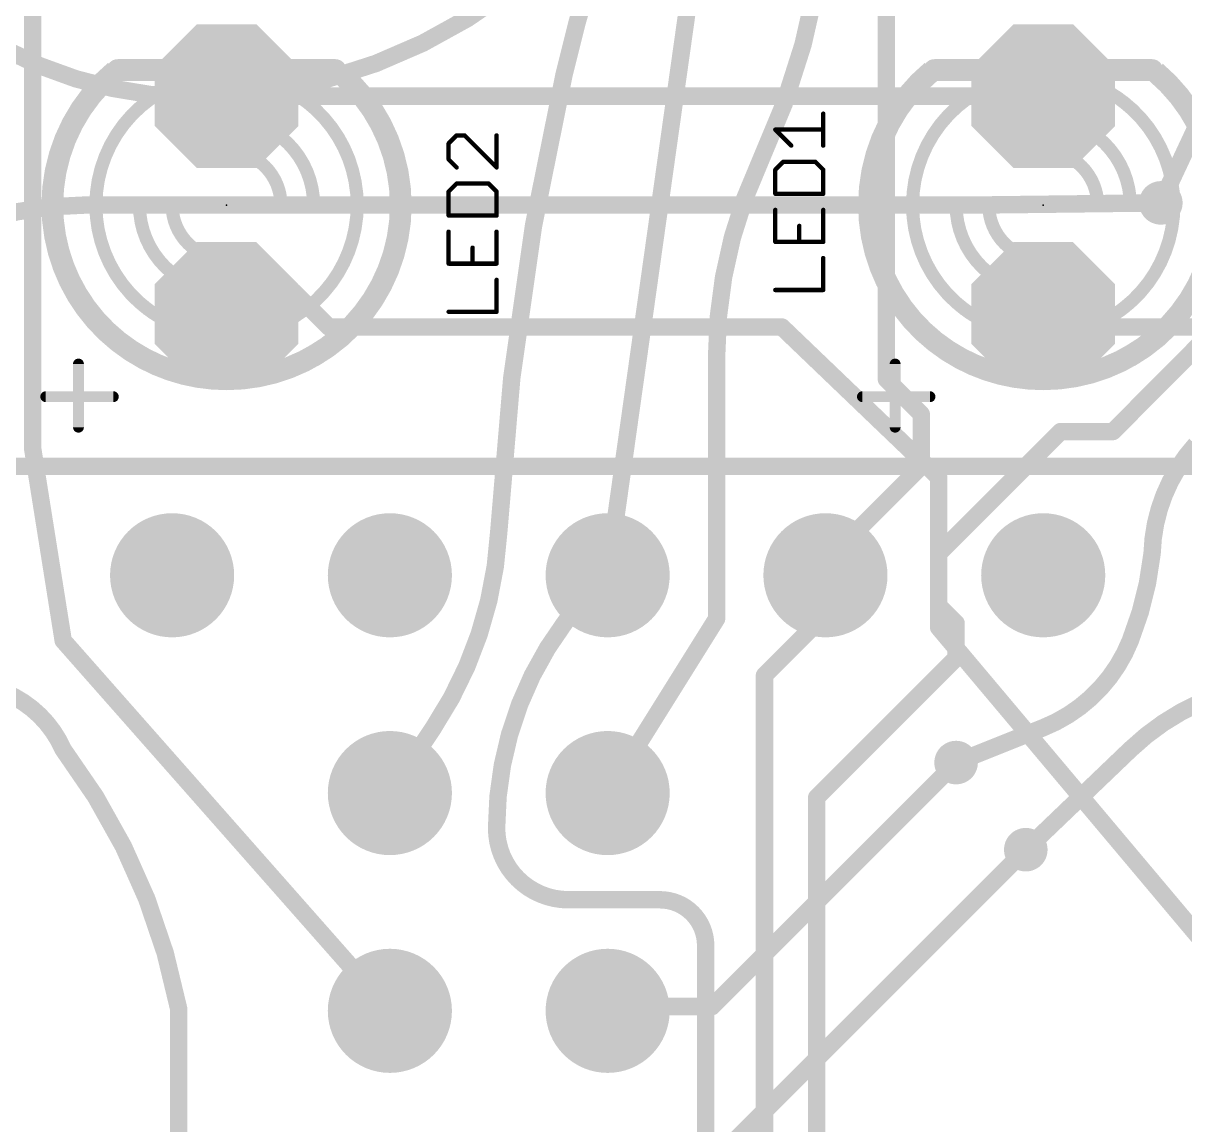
# Model space of a CAD drawing. Extents: x 0 to 40.9, y -0.1 to 59.7.
# Drawn here: x 13.5 to 27.05, y 27.88 to 40.73 of the extents above; entities that cross this region are included whole.
import ezdxf

# ---------------------------------------------------------------- set-up
doc = ezdxf.new("R2010")
doc.units = 0
for name, color, linetype in [('1', 22, 'CONTINUOUS'), ('16', 175, 'CONTINUOUS'), ('17', 82, 'CONTINUOUS'), ('18', 82, 'CONTINUOUS'), ('21', 253, 'CONTINUOUS'), ('23', 7, 'CONTINUOUS'), ('25', 253, 'CONTINUOUS'), ('51', 253, 'CONTINUOUS')]:
    doc.layers.add(name, color=color, linetype=linetype)

# ---------------------------------------------------------------- blocks, each defined once
blk = doc.blocks.new('OCTAGONP')
at = {"const_width": 0.5}
blk.add_lwpolyline([(-0.25, -0.1036), (-0.25, 0.1036), (-0.1036, 0.25), (0.1036, 0.25), (0.25, 0.1036), (0.25, -0.1036), (0.1036, -0.25), (-0.1036, -0.25), (-0.25, -0.1036), (-0.25, 0.1036)], dxfattribs=at)
blk = doc.blocks.new('ROUNDP')
at = {"const_width": 0.5}
blk.add_lwpolyline([(0, -0.25, 1), (0, 0.25, 1), (0, -0.25)], format="xyb", dxfattribs=at)
blk = doc.blocks.new('ROUNDV')
at = {"const_width": 0.5}
blk.add_lwpolyline([(0, -0.25, 1), (0, 0.25, 1), (0, -0.25)], format="xyb", dxfattribs=at)

msp = doc.modelspace()

# ---------------------------------------------------------------- linework, layer by layer
at = {"layer": '1'}
for points, const_width in [([(11.6332, 41.8846, 0.2624), (15.875, 39.878)], 0.2032), ([(15.875, 39.878, 0.17), (19.6342, 41.5036)], 0.2032), ([(15.875, 39.9288, 1), (15.875, 39.8272)], 0.1016), ([(15.8714, 39.9287, 1), (15.8786, 39.8273)], 0.1016), ([(15.8786, 39.8273, 1), (15.8714, 39.9287)], 0.1016), ([(25.4, 39.8272, 1), (25.4, 39.9288)], 0.1016), ([(14.224, 38.608, 0.4142), (10.16, 34.544)], 0.2032), ([(14.224, 38.6588, 1), (14.224, 38.5572)], 0.1016), ([(14.224, 38.5572, 1), (14.224, 38.6588)], 0.1016), ([(24.612, 38.6588, 1), (24.6132, 38.5572)], 0.1016), ([(24.6126, 38.5572, 1), (24.6126, 38.6588)], 0.1016), ([(26.7722, 38.5826, 1), (26.771, 38.6842)], 0.1016), ([(16.256, 37.6428, 1), (16.256, 37.5412)], 0.1016), ([(16.2919, 37.5561, 1), (16.2201, 37.6279)], 0.1016), ([(16.6983, 37.6279, 1), (16.6265, 37.5561)], 0.1016), ([(16.6624, 37.5412, 1), (16.6624, 37.6428)], 0.1016), ([(15.861, 37.3868, 1), (15.889, 37.2892)], 0.1016), ([(16.0169, 37.4247, 1), (16.0887, 37.3529)], 0.1016), ([(16.0668, 37.34, 1), (16.0388, 37.4376)], 0.1016), ([(25.4508, 37.338, 1), (25.3492, 37.338)], 0.1016), ([(17.0688, 37.2364, 1), (17.0688, 37.1348)], 0.1016), ([(17.0329, 37.1497, 1), (17.1047, 37.2215)], 0.1016), ([(22.3871, 37.2223, 1), (22.3169, 37.1489)], 0.1016), ([(22.352, 37.1348, 1), (22.352, 37.2364)], 0.1016), ([(25.4, 37.2364, 1), (25.4, 37.1348)], 0.1016), ([(25.3492, 37.1856, 1), (25.4508, 37.1856)], 0.1016), ([(24.2316, 35.433, 1), (24.13, 35.433)], 0.1016), ([(24.1457, 35.3963, 1), (24.2159, 35.4697)], 0.1016), ([(24.2197, 33.7131, 1), (24.1419, 33.6477)], 0.1016), ([(24.13, 33.6804, 1), (24.2316, 33.6804)], 0.1016), ([(24.4199, 32.0697, 1), (24.3481, 32.1415)], 0.1016), ([(25.2327, 31.0537, 1), (25.1609, 31.1255)], 0.1016), ([(20.32, 29.3116, 1), (20.32, 29.21)], 0.1016), ([(20.3708, 29.2608, 1), (20.2692, 29.2608)], 0.1016), ([(21.5033, 29.2967, 1), (21.5751, 29.2249)], 0.1016), ([(21.5392, 29.21, 1), (21.5392, 29.3116)], 0.1016), ([(20.2692, 29.21, 1), (20.3708, 29.21)], 0.1016)]:
    msp.add_lwpolyline(points, format="xyb", dxfattribs=dict(at, const_width=const_width))
at = {"layer": '1', "const_width": 0.2032}
for points in [[(25.4, 39.878), (15.875, 39.878)], [(14.224, 38.608), (24.6126, 38.608)], [(24.6126, 38.608), (26.7716, 38.6334)], [(16.0528, 37.3888), (16.256, 37.592)], [(16.256, 37.592), (16.6624, 37.592)], [(16.6624, 37.592), (17.0688, 37.1856)], [(16.0528, 37.3888), (15.875, 37.338)], [(25.4, 37.1856), (25.4, 37.338)], [(22.352, 37.1856), (17.0688, 37.1856)], [(24.1808, 35.433), (22.352, 37.1856)], [(25.4, 37.1856), (27.432, 37.1856)], [(24.1808, 33.6804), (24.1808, 35.433)], [(27.94, 29.21), (24.1808, 33.6804)], [(24.384, 32.1056), (21.5392, 29.2608)], [(25.1968, 31.0896), (20.9296, 26.8224)], [(21.5392, 29.2608), (20.32, 29.2608)], [(20.32, 29.2608), (20.32, 29.21)]]:
    msp.add_lwpolyline(points, dxfattribs=at)
at = {"layer": '16', "const_width": 0.2032}
for points in [[(13.6144, 35.7632), (13.6144, 44.5008)], [(20.32, 34.29), (21.59, 43.307)], [(26.7716, 38.6334), (28.8036, 42.9768)], [(23.5712, 42.4688), (23.5712, 36.576)], [(26.2128, 35.9664), (30.4546, 40.2336)], [(21.59, 33.782), (21.59, 36.83)], [(23.5712, 36.576), (23.9776, 36.1696)], [(23.9776, 36.1696), (23.9776, 35.56)], [(25.6032, 35.9664), (24.1808, 34.544)], [(25.6032, 35.9664), (26.2128, 35.9664)], [(13.97, 33.528), (13.6144, 35.7632)], [(23.9776, 35.56), (22.9616, 34.544)], [(22.9616, 34.544), (22.9616, 34.3408)], [(24.1808, 34.544), (24.1808, 33.9344)], [(22.9616, 34.3408), (22.86, 34.29)], [(22.7584, 34.1376), (22.86, 34.29)], [(22.7584, 34.1376), (22.7584, 33.7312)], [(24.1808, 33.9344), (24.384, 33.7312)], [(20.32, 31.75), (21.59, 33.782)], [(22.7584, 33.7312), (22.1488, 33.1216)], [(24.384, 33.7312), (24.384, 33.3248)], [(17.78, 29.21), (13.97, 33.528)], [(24.384, 33.3248), (22.7584, 31.6992)], [(22.1488, 33.1216), (22.1488, 12.5984)], [(17.78, 31.75), (18.288, 32.512)], [(24.384, 32.1056), (25.4, 32.512)], [(25.1968, 31.0896), (26.416, 32.258)], [(22.7584, 31.6992), (22.7584, 24.7904)], [(20.9296, 30.5054), (19.8628, 30.5054)], [(21.463, 20.193), (21.463, 29.972)], [(15.3162, 29.2354), (15.3162, 26.3906)]]:
    msp.add_lwpolyline(points, dxfattribs=at)
at = {"layer": '16'}
for points, const_width in [([(20.32, 41.91, 0.025), (19.812, 40.132)], 0.2032), ([(22.098, 39.116, 0.0858), (22.86, 41.91)], 0.2032), ([(19.812, 40.132, 0.0432), (19.05, 34.798)], 0.2032), ([(19.7625, 40.1435, 1), (19.8615, 40.1205)], 0.1016), ([(19.8615, 40.1205, 1), (19.7625, 40.1435)], 0.1016), ([(22.098, 39.116, 0.1098), (21.59, 36.83)], 0.2032), ([(22.052, 39.1375, 1), (22.144, 39.0945)], 0.1016), ([(22.144, 39.0945, 1), (22.052, 39.1375)], 0.1016), ([(26.7256, 38.6549, 1), (26.8176, 38.6119)], 0.1016), ([(21.6408, 36.83, 1), (21.5392, 36.83)], 0.1016), ([(21.5392, 36.83, 1), (21.6408, 36.83)], 0.1016), ([(23.6071, 36.6119, 1), (23.5353, 36.5401)], 0.1016), ([(23.5204, 36.576, 1), (23.622, 36.576)], 0.1016), ([(24.0284, 36.1696, 1), (23.9268, 36.1696)], 0.1016), ([(23.9417, 36.1337, 1), (24.0135, 36.2055)], 0.1016), ([(25.6032, 36.0172, 1), (25.6032, 35.9156)], 0.1016), ([(25.6391, 35.9305, 1), (25.5673, 36.0023)], 0.1016), ([(26.1768, 36.0022, 1), (26.2488, 35.9306)], 0.1016), ([(26.2128, 35.9156, 1), (26.2128, 36.0172)], 0.1016), ([(27.178, 35.814, 0.179), (26.67, 34.544)], 0.2032), ([(13.6646, 35.7712, 1), (13.5642, 35.7552)], 0.1016), ([(13.5636, 35.7632, 1), (13.6652, 35.7632)], 0.1016), ([(24.0135, 35.5241, 1), (23.9417, 35.5959)], 0.1016), ([(23.9268, 35.56, 1), (24.0284, 35.56)], 0.1016), ([(18.288, 32.512, 0.1339), (19.05, 34.798)], 0.2032), ([(18.9993, 34.8008, 1), (19.1007, 34.7952)], 0.1016), ([(19.1007, 34.7952, 1), (18.9993, 34.8008)], 0.1016), ([(23.0124, 34.544, 1), (22.9108, 34.544)], 0.1016), ([(22.9257, 34.5799, 1), (22.9975, 34.5081)], 0.1016), ([(24.2316, 34.544, 1), (24.13, 34.544)], 0.1016), ([(24.1449, 34.5799, 1), (24.2167, 34.5081)], 0.1016), ([(26.416, 33.528, 0.0679), (26.67, 34.544)], 0.2032), ([(26.6192, 34.5453, 1), (26.7208, 34.5427)], 0.1016), ([(26.7205, 34.5385, 1), (26.6195, 34.5495)], 0.1016), ([(22.9843, 34.2954, 1), (22.9389, 34.3862)], 0.1016), ([(20.32, 34.29, 0.2101), (19.0246, 31.3436)], 0.2032), ([(20.2697, 34.2971, 1), (20.3703, 34.2829)], 0.1016), ([(20.3543, 34.2526, 1), (20.2857, 34.3274)], 0.1016), ([(22.8373, 34.3354, 1), (22.8827, 34.2446)], 0.1016), ([(22.9023, 34.2618, 1), (22.8177, 34.3182)], 0.1016), ([(22.9108, 34.3408, 1), (23.0124, 34.3408)], 0.1016), ([(22.8092, 34.1376, 1), (22.7076, 34.1376)], 0.1016), ([(22.7161, 34.1658, 1), (22.8007, 34.1094)], 0.1016), ([(24.2167, 33.9703, 1), (24.1449, 33.8985)], 0.1016), ([(21.6331, 33.7551, 1), (21.5469, 33.8089)], 0.1016), ([(24.13, 33.9344, 1), (24.2316, 33.9344)], 0.1016), ([(21.5392, 33.782, 1), (21.6408, 33.782)], 0.1016), ([(22.7076, 33.7312, 1), (22.8092, 33.7312)], 0.1016), ([(22.7943, 33.6953, 1), (22.7225, 33.7671)], 0.1016), ([(24.4348, 33.7312, 1), (24.3332, 33.7312)], 0.1016), ([(24.3481, 33.6953, 1), (24.4199, 33.7671)], 0.1016), ([(14.0081, 33.5616, 1), (13.9319, 33.4944)], 0.1016), ([(25.4, 32.512, 0.2053), (26.416, 33.528)], 0.2032), ([(26.3688, 33.5469, 1), (26.4632, 33.5091)], 0.1016), ([(26.4632, 33.5091, 1), (26.3688, 33.5469)], 0.1016), ([(13.9198, 33.52, 1), (14.0202, 33.536)], 0.1016), ([(24.3332, 33.3248, 1), (24.4348, 33.3248)], 0.1016), ([(24.4199, 33.2889, 1), (24.3481, 33.3607)], 0.1016), ([(22.1996, 33.1216, 1), (22.098, 33.1216)], 0.1016), ([(22.1129, 33.1575, 1), (22.1847, 33.0857)], 0.1016), ([(13.97, 32.258, 0.3168), (12.7, 33.02)], 0.2032), ([(27.94, 33.02, 0.1514), (26.416, 32.258)], 0.2032), ([(18.2457, 32.5402, 1), (18.3303, 32.4838)], 0.1016), ([(18.3303, 32.4838, 1), (18.2457, 32.5402)], 0.1016), ([(25.3811, 32.5592, 1), (25.4189, 32.4648)], 0.1016), ([(25.4189, 32.4648, 1), (25.3811, 32.5592)], 0.1016), ([(15.3162, 29.2354, 0.1143), (13.97, 32.258)], 0.2032), ([(14.0105, 32.2886, 1), (13.9295, 32.2274)], 0.1016), ([(13.9236, 32.2374, 1), (14.0164, 32.2786)], 0.1016), ([(26.3809, 32.2947, 1), (26.4511, 32.2213)], 0.1016), ([(26.4511, 32.2213, 1), (26.3809, 32.2947)], 0.1016), ([(24.3651, 32.1528, 1), (24.4029, 32.0584)], 0.1016), ([(17.7377, 31.7782, 1), (17.8223, 31.7218)], 0.1016), ([(20.2769, 31.7769, 1), (20.3631, 31.7231)], 0.1016), ([(22.8092, 31.6992, 1), (22.7076, 31.6992)], 0.1016), ([(22.7225, 31.7351, 1), (22.7943, 31.6633)], 0.1016), ([(19.0246, 31.3436, 0.4142), (19.8628, 30.5054)], 0.2032), ([(19.0754, 31.3436, 1), (18.9738, 31.3436)], 0.1016), ([(18.9738, 31.3436, 1), (19.0754, 31.3436)], 0.1016), ([(25.1617, 31.1263, 1), (25.2319, 31.0529)], 0.1016), ([(19.8628, 30.5562, 1), (19.8628, 30.4546)], 0.1016), ([(19.8628, 30.4546, 1), (19.8628, 30.5562)], 0.1016), ([(21.463, 29.972, 0.4142), (20.9296, 30.5054)], 0.2032), ([(20.9296, 30.5562, 1), (20.9296, 30.4546)], 0.1016), ([(20.9296, 30.4546, 1), (20.9296, 30.5562)], 0.1016), ([(21.5138, 29.972, 1), (21.4122, 29.972)], 0.1016), ([(21.4122, 29.972, 1), (21.5138, 29.972)], 0.1016), ([(15.367, 29.2354, 1), (15.2654, 29.2354)], 0.1016), ([(15.2663, 29.2257, 1), (15.3661, 29.2451)], 0.1016), ([(17.7419, 29.1764, 1), (17.8181, 29.2436)], 0.1016)]:
    msp.add_lwpolyline(points, format="xyb", dxfattribs=dict(at, const_width=const_width))
at = {"layer": '21'}
for points, const_width in [([(14.5741, 40.169, 0.2226), (13.843, 38.608)], 0.254), ([(17.907, 38.608, 0.2206), (17.1876, 40.1592)], 0.254), ([(24.0991, 40.169, 0.2226), (23.368, 38.608)], 0.254), ([(27.432, 38.608, 0.2206), (26.7126, 40.1592)], 0.254), ([(14.9892, 39.8481, 0.2422), (14.351, 38.608)], 0.1524), ([(17.399, 38.608, 0.2315), (16.8106, 39.811)], 0.1524), ([(24.5142, 39.8481, 0.2422), (23.876, 38.608)], 0.1524), ([(26.924, 38.608, 0.2315), (26.3356, 39.811)], 0.1524), ([(13.843, 38.608, 0.277), (14.9188, 36.8151)], 0.254), ([(14.351, 38.608, 0.2361), (14.9606, 37.3888)], 0.1524), ([(16.8106, 37.405, 0.2315), (17.399, 38.608)], 0.1524), ([(16.8832, 36.8437, 0.2691), (17.907, 38.608)], 0.254), ([(23.368, 38.608, 0.277), (24.4438, 36.8151)], 0.254), ([(23.876, 38.608, 0.2361), (24.4856, 37.3888)], 0.1524), ([(26.3356, 37.405, 0.2315), (26.924, 38.608)], 0.1524), ([(26.4082, 36.8437, 0.2691), (27.432, 38.608)], 0.254), ([(14.1796, 36.7538, 1), (14.116, 36.7538)], 0.0635), ([(23.7046, 36.7538, 1), (23.6411, 36.7538)], 0.0635), ([(13.7668, 36.4046, 1), (13.7668, 36.3411)], 0.0635), ([(14.5542, 36.3411, 1), (14.5542, 36.4046)], 0.0635), ([(23.2918, 36.4046, 1), (23.2918, 36.3411)], 0.0635), ([(24.0792, 36.3411, 1), (24.0792, 36.4046)], 0.0635), ([(14.116, 36.0172, 1), (14.1796, 36.0172)], 0.0635), ([(23.6411, 36.0172, 1), (23.7046, 36.0172)], 0.0635)]:
    msp.add_lwpolyline(points, format="xyb", dxfattribs=dict(at, const_width=const_width))
for points, const_width in [([(14.1478, 36.0172), (14.1478, 36.7538)], 0.127), ([(23.6728, 36.0172), (23.6728, 36.7538)], 0.127), ([(14.5542, 36.3728), (13.7668, 36.3728)], 0.127), ([(24.0792, 36.3728), (23.2918, 36.3728)], 0.127), ([(11.43, 35.56), (29.21, 35.56)], 0.2032)]:
    msp.add_lwpolyline(points, dxfattribs=dict(at, const_width=const_width))
at = {"layer": '23'}
for p in [(15.875, 38.608), (25.4, 38.608)]:
    msp.add_point(p, dxfattribs=at)
at = {"layer": '25', "const_width": 0.0508}
for points in [[(22.8346, 39.3013), (22.8346, 39.6742)], [(18.5585, 39.4202), (18.4653, 39.327)], [(18.6517, 39.4202), (18.5585, 39.4202)], [(19.0246, 39.0473), (18.6517, 39.4202)], [(19.0246, 39.4202), (19.0246, 39.0473)], [(22.4618, 39.3013), (22.2753, 39.4878)], [(22.2753, 39.4878), (22.8346, 39.4878)], [(18.4653, 39.327), (18.4653, 39.1405)], [(18.4653, 39.1405), (18.5585, 39.0473)], [(22.3685, 39.1129), (22.2753, 39.0197)], [(22.2753, 39.0197), (22.2753, 38.74)], [(22.7414, 39.1129), (22.3685, 39.1129)], [(22.8346, 39.0197), (22.7414, 39.1129)], [(22.8346, 38.74), (22.8346, 39.0197)], [(18.5585, 38.8589), (18.4653, 38.7657)], [(18.9314, 38.8589), (18.5585, 38.8589)], [(19.0246, 38.7657), (18.9314, 38.8589)], [(18.4653, 38.7657), (18.4653, 38.486)], [(19.0246, 38.486), (19.0246, 38.7657)], [(22.2753, 38.74), (22.8346, 38.74)], [(18.4653, 38.486), (19.0246, 38.486)], [(22.2753, 38.5516), (22.2753, 38.1787)], [(22.8346, 38.1787), (22.8346, 38.5516)], [(22.555, 38.1787), (22.555, 38.3651)], [(18.4653, 38.2976), (18.4653, 37.9247)], [(19.0246, 37.9247), (19.0246, 38.2976)], [(22.2753, 38.1787), (22.8346, 38.1787)], [(18.745, 37.9247), (18.745, 38.1111)], [(18.4653, 37.9247), (19.0246, 37.9247)], [(22.8346, 37.6174), (22.8346, 37.9903)], [(19.0246, 37.3634), (19.0246, 37.7362)], [(22.2753, 37.6174), (22.8346, 37.6174)], [(18.4653, 37.3634), (19.0246, 37.3634)]]:
    msp.add_lwpolyline(points, dxfattribs=at)
at = {"layer": '25', "const_width": 0.0254}
for points in [[(22.8473, 39.6742, 1), (22.8219, 39.6742)], [(18.5585, 39.4329, 1), (18.5585, 39.4075)], [(18.5675, 39.4112, 1), (18.5496, 39.4292)], [(18.6607, 39.4292, 1), (18.6428, 39.4112)], [(18.6517, 39.4075, 1), (18.6517, 39.4329)], [(19.0373, 39.4202, 1), (19.0119, 39.4202)], [(22.2753, 39.5005, 1), (22.2753, 39.4751)], [(22.2843, 39.4967, 1), (22.2663, 39.4788)], [(22.8346, 39.4751, 1), (22.8346, 39.5005)], [(18.478, 39.327, 1), (18.4526, 39.327)], [(18.4563, 39.3359, 1), (18.4743, 39.318)], [(22.4528, 39.2923, 1), (22.4707, 39.3103)], [(22.8219, 39.3013, 1), (22.8473, 39.3013)], [(18.4743, 39.1495, 1), (18.4563, 39.1316)], [(18.4526, 39.1405, 1), (18.478, 39.1405)], [(18.5496, 39.0383, 1), (18.5675, 39.0563)], [(19.0119, 39.0473, 1), (19.0373, 39.0473)], [(19.0156, 39.0383, 1), (19.0336, 39.0563)], [(22.288, 39.0197, 1), (22.2626, 39.0197)], [(22.2663, 39.0286, 1), (22.2843, 39.0107)], [(22.3685, 39.1256, 1), (22.3685, 39.1002)], [(22.3775, 39.1039, 1), (22.3596, 39.1218)], [(22.7504, 39.1218, 1), (22.7324, 39.1039)], [(22.7414, 39.1002, 1), (22.7414, 39.1256)], [(22.8473, 39.0197, 1), (22.8219, 39.0197)], [(22.8256, 39.0107, 1), (22.8436, 39.0286)], [(18.5585, 38.8716, 1), (18.5585, 38.8462)], [(18.5675, 38.8499, 1), (18.5496, 38.8678)], [(18.9404, 38.8678, 1), (18.9224, 38.8499)], [(18.9314, 38.8462, 1), (18.9314, 38.8716)], [(18.478, 38.7657, 1), (18.4526, 38.7657)], [(18.4563, 38.7746, 1), (18.4743, 38.7567)], [(19.0373, 38.7657, 1), (19.0119, 38.7657)], [(19.0156, 38.7567, 1), (19.0336, 38.7746)], [(22.2753, 38.7527, 1), (22.2753, 38.7273)], [(22.2626, 38.74, 1), (22.288, 38.74)], [(22.8219, 38.74, 1), (22.8473, 38.74)], [(22.8346, 38.7273, 1), (22.8346, 38.7527)], [(18.4653, 38.4987, 1), (18.4653, 38.4733)], [(18.4526, 38.486, 1), (18.478, 38.486)], [(19.0119, 38.486, 1), (19.0373, 38.486)], [(19.0246, 38.4733, 1), (19.0246, 38.4987)], [(22.288, 38.5516, 1), (22.2626, 38.5516)], [(22.8473, 38.5516, 1), (22.8219, 38.5516)], [(22.5677, 38.3651, 1), (22.5423, 38.3651)], [(18.478, 38.2976, 1), (18.4526, 38.2976)], [(19.0373, 38.2976, 1), (19.0119, 38.2976)], [(22.2753, 38.1914, 1), (22.2753, 38.166)], [(22.8346, 38.166, 1), (22.8346, 38.1914)], [(18.7577, 38.1111, 1), (18.7323, 38.1111)], [(22.2626, 38.1787, 1), (22.288, 38.1787)], [(22.5423, 38.1787, 1), (22.5677, 38.1787)], [(22.8219, 38.1787, 1), (22.8473, 38.1787)], [(18.4653, 37.9374, 1), (18.4653, 37.912)], [(18.4526, 37.9247, 1), (18.478, 37.9247)], [(18.7323, 37.9247, 1), (18.7577, 37.9247)], [(19.0119, 37.9247, 1), (19.0373, 37.9247)], [(19.0246, 37.912, 1), (19.0246, 37.9374)], [(22.8473, 37.9903, 1), (22.8219, 37.9903)], [(19.0373, 37.7362, 1), (19.0119, 37.7362)], [(22.2753, 37.6301, 1), (22.2753, 37.6047)], [(22.8219, 37.6174, 1), (22.8473, 37.6174)], [(22.8346, 37.6047, 1), (22.8346, 37.6301)], [(18.4653, 37.3761, 1), (18.4653, 37.3507)], [(19.0119, 37.3634, 1), (19.0373, 37.3634)], [(19.0246, 37.3507, 1), (19.0246, 37.3761)]]:
    msp.add_lwpolyline(points, format="xyb", dxfattribs=at)
at = {"layer": '51'}
for points, const_width in [([(17.145, 40.1828), (14.605, 40.1828)], 0.254), ([(26.67, 40.1828), (24.13, 40.1828)], 0.254), ([(11.43, 35.56), (29.21, 35.56)], 0.127)]:
    msp.add_lwpolyline(points, dxfattribs=dict(at, const_width=const_width))
for points, const_width in [([(14.605, 40.2463, 1), (14.605, 40.1193)], 0.127), ([(17.145, 40.1193, 1), (17.145, 40.2463)], 0.127), ([(24.13, 40.2463, 1), (24.13, 40.1193)], 0.127), ([(26.67, 40.1193, 1), (26.67, 40.2463)], 0.127), ([(15.875, 40.132, 0.179), (14.8832, 39.7651)], 0.1524), ([(16.8506, 39.7788, 0.1754), (15.875, 40.132)], 0.1524), ([(25.4, 40.132, 0.179), (24.4082, 39.7651)], 0.1524), ([(26.3756, 39.7788, 0.1754), (25.4, 40.132)], 0.1524), ([(16.891, 38.608, 0.4142), (15.875, 39.624)], 0.1524), ([(26.416, 38.608, 0.4142), (25.4, 39.624)], 0.1524), ([(16.51, 38.608, 0.4142), (15.875, 39.243)], 0.1524), ([(26.035, 38.608, 0.4142), (25.4, 39.243)], 0.1524), ([(14.859, 38.608, 0.4142), (15.875, 37.592)], 0.1524), ([(15.24, 38.608, 0.4142), (15.875, 37.973)], 0.1524), ([(24.384, 38.608, 0.4142), (25.4, 37.592)], 0.1524), ([(24.765, 38.608, 0.4142), (25.4, 37.973)], 0.1524), ([(15.875, 37.084, 0.1837), (16.8875, 37.4689)], 0.1524), ([(25.4, 37.084, 0.1837), (26.4125, 37.4689)], 0.1524), ([(14.8994, 37.4372, 0.1754), (15.875, 37.084)], 0.1524), ([(24.4244, 37.4372, 0.1754), (25.4, 37.084)], 0.1524), ([(15.875, 36.576, 0.1388), (16.94, 36.8774)], 0.254), ([(25.4, 36.576, 0.1388), (26.465, 36.8774)], 0.254), ([(14.9116, 36.8189, 0.1241), (15.875, 36.576)], 0.254), ([(24.4366, 36.8189, 0.1241), (25.4, 36.576)], 0.254)]:
    msp.add_lwpolyline(points, format="xyb", dxfattribs=dict(at, const_width=const_width))

# ---------------------------------------------------------------- block references
at = {"layer": '17'}
for name, p, xscale, yscale, rotation in [('OCTAGONP', (15.875, 39.878), 1.6764, 1.6764, 90), ('OCTAGONP', (15.875, 39.878), 1.6764, 1.6764, 90), ('OCTAGONP', (25.4, 39.878), 1.6764, 1.6764, 90), ('OCTAGONP', (25.4, 39.878), 1.6764, 1.6764, 90), ('OCTAGONP', (15.875, 37.338), 1.6764, 1.6764, 90), ('OCTAGONP', (15.875, 37.338), 1.6764, 1.6764, 90), ('OCTAGONP', (25.4, 37.338), 1.6764, 1.6764, 90), ('OCTAGONP', (25.4, 37.338), 1.6764, 1.6764, 90), ('ROUNDP', (15.24, 34.29), 1.4478, 1.4478, 180), ('ROUNDP', (15.24, 34.29), 1.4478, 1.4478, 180), ('ROUNDP', (17.78, 34.29), 1.4478, 1.4478, 180), ('ROUNDP', (17.78, 34.29), 1.4478, 1.4478, 180), ('ROUNDP', (20.32, 34.29), 1.4478, 1.4478, 180), ('ROUNDP', (20.32, 34.29), 1.4478, 1.4478, 180), ('ROUNDP', (22.86, 34.29), 1.4478, 1.4478, 180), ('ROUNDP', (22.86, 34.29), 1.4478, 1.4478, 180), ('ROUNDP', (25.4, 34.29), 1.4478, 1.4478, 180), ('ROUNDP', (25.4, 34.29), 1.4478, 1.4478, 180), ('ROUNDP', (17.78, 31.75), 1.4478, 1.4478, 180), ('ROUNDP', (17.78, 31.75), 1.4478, 1.4478, 180), ('ROUNDP', (20.32, 31.75), 1.4478, 1.4478, 180), ('ROUNDP', (20.32, 31.75), 1.4478, 1.4478, 180), ('ROUNDP', (17.78, 29.21), 1.4478, 1.4478, 180), ('ROUNDP', (17.78, 29.21), 1.4478, 1.4478, 180), ('ROUNDP', (20.32, 29.21), 1.4478, 1.4478, 180), ('ROUNDP', (20.32, 29.21), 1.4478, 1.4478, 180)]:
    msp.add_blockref(name, p, dxfattribs=dict(at, xscale=xscale, yscale=yscale, rotation=rotation))
at = {"layer": '18', "xscale": 0.508, "yscale": 0.508}
for p in [(26.7716, 38.6334), (26.7716, 38.6334), (24.384, 32.1056), (24.384, 32.1056), (25.1968, 31.0896), (25.1968, 31.0896)]:
    msp.add_blockref('ROUNDV', p, dxfattribs=at)

doc.saveas('drawing.dxf')
